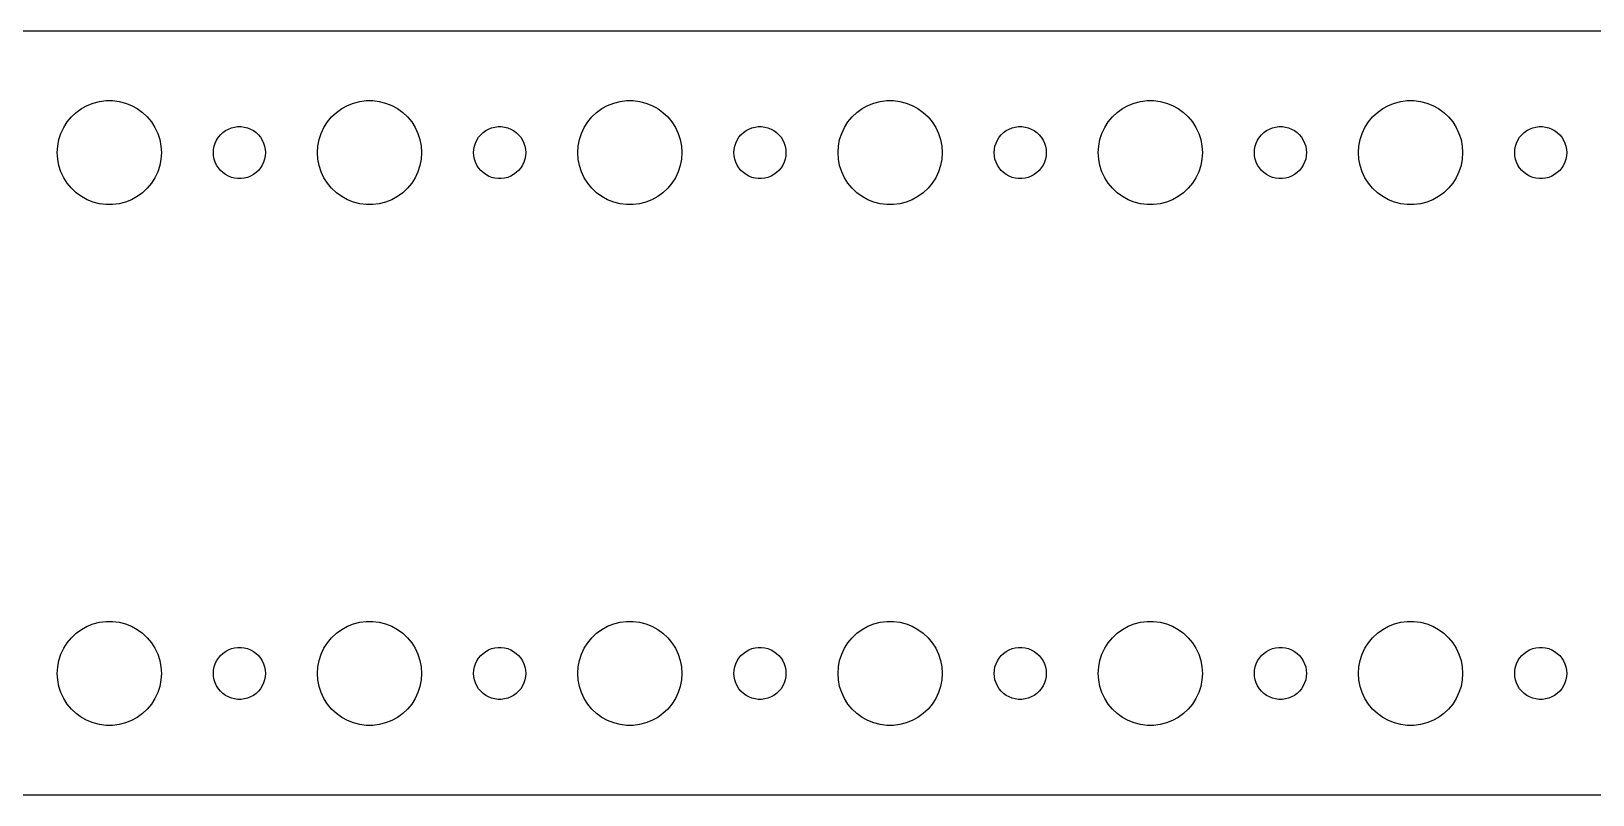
# Model space of a CAD drawing. Header units: metres. Extents: x -172 to 172, y -22 to 22.
# Drawn here: x -4.5 to 85.5, y -22 to 22 of the extents above; entities that cross this region are included whole.
import ezdxf

# ---------------------------------------------------------------- set-up
doc = ezdxf.new("R2010")
doc.units = ezdxf.units.M

msp = doc.modelspace()

# ---------------------------------------------------------------- linework, layer by layer
for p, q in [((167.314, 21.9901), (-167.314, 21.9901)), ((-2.1869, 17.0536), (-1.91226, 17.3115)), ((-1.91226, 17.3115), (-1.60747, 17.533)), ((-1.60747, 17.533), (-1.27733, 17.7145)), ((-1.27733, 17.7145), (-0.92705, 17.8532)), ((-0.92705, 17.8532), (-0.56213, 17.9469)), ((-0.56213, 17.9469), (-0.18837, 17.9941)), ((-0.18837, 17.9941), (0.18837, 17.9941)), ((0.18837, 17.9941), (0.56213, 17.9469)), ((0.56213, 17.9469), (0.92705, 17.8532)), ((0.92705, 17.8532), (1.27733, 17.7145)), ((1.27733, 17.7145), (1.60747, 17.533)), ((1.60747, 17.533), (1.91226, 17.3115)), ((1.91226, 17.3115), (2.1869, 17.0536)), ((12.8131, 17.0536), (13.0877, 17.3115)), ((13.0877, 17.3115), (13.3925, 17.533)), ((13.3925, 17.533), (13.7227, 17.7145)), ((13.7227, 17.7145), (14.0729, 17.8532)), ((14.0729, 17.8532), (14.4379, 17.9469)), ((14.4379, 17.9469), (14.8116, 17.9941)), ((14.8116, 17.9941), (15.1884, 17.9941)), ((15.1884, 17.9941), (15.5621, 17.9469)), ((15.5621, 17.9469), (15.927, 17.8532)), ((15.927, 17.8532), (16.2773, 17.7145)), ((16.2773, 17.7145), (16.6075, 17.533)), ((16.6075, 17.533), (16.9123, 17.3115)), ((16.9123, 17.3115), (17.1869, 17.0536)), ((27.8131, 17.0536), (28.0877, 17.3115)), ((28.0877, 17.3115), (28.3925, 17.533)), ((28.3925, 17.533), (28.7227, 17.7145)), ((28.7227, 17.7145), (29.0729, 17.8532)), ((29.0729, 17.8532), (29.4379, 17.9469)), ((29.4379, 17.9469), (29.8116, 17.9941)), ((29.8116, 17.9941), (30.1884, 17.9941)), ((30.1884, 17.9941), (30.5621, 17.9469)), ((30.5621, 17.9469), (30.927, 17.8532)), ((30.927, 17.8532), (31.2773, 17.7145)), ((31.2773, 17.7145), (31.6075, 17.533)), ((31.6075, 17.533), (31.9123, 17.3115)), ((31.9123, 17.3115), (32.1869, 17.0536)), ((42.8131, 17.0536), (43.0877, 17.3115)), ((43.0877, 17.3115), (43.3925, 17.533)), ((43.3925, 17.533), (43.7227, 17.7145)), ((43.7227, 17.7145), (44.0729, 17.8532)), ((44.0729, 17.8532), (44.4379, 17.9469)), ((44.4379, 17.9469), (44.8116, 17.9941)), ((44.8116, 17.9941), (45.1884, 17.9941)), ((45.1884, 17.9941), (45.5621, 17.9469)), ((45.5621, 17.9469), (45.927, 17.8532)), ((45.927, 17.8532), (46.2773, 17.7145)), ((46.2773, 17.7145), (46.6075, 17.533)), ((46.6075, 17.533), (46.9123, 17.3115)), ((46.9123, 17.3115), (47.1869, 17.0536)), ((57.8131, 17.0536), (58.0877, 17.3115)), ((58.0877, 17.3115), (58.3925, 17.533)), ((58.3925, 17.533), (58.7227, 17.7145)), ((58.7227, 17.7145), (59.0729, 17.8532)), ((59.0729, 17.8532), (59.4379, 17.9469)), ((59.4379, 17.9469), (59.8116, 17.9941)), ((59.8116, 17.9941), (60.1884, 17.9941)), ((60.1884, 17.9941), (60.5621, 17.9469)), ((60.5621, 17.9469), (60.927, 17.8532)), ((60.927, 17.8532), (61.2773, 17.7145)), ((61.2773, 17.7145), (61.6075, 17.533)), ((61.6075, 17.533), (61.9123, 17.3115)), ((61.9123, 17.3115), (62.1869, 17.0536)), ((72.8131, 17.0536), (73.0877, 17.3115)), ((73.0877, 17.3115), (73.3925, 17.533)), ((73.3925, 17.533), (73.7227, 17.7145)), ((73.7227, 17.7145), (74.073, 17.8532)), ((74.073, 17.8532), (74.4379, 17.9469)), ((74.4379, 17.9469), (74.8116, 17.9941)), ((74.8116, 17.9941), (75.1884, 17.9941)), ((75.1884, 17.9941), (75.5621, 17.9469)), ((75.5621, 17.9469), (75.927, 17.8532)), ((75.927, 17.8532), (76.2773, 17.7145)), ((76.2773, 17.7145), (76.6075, 17.533)), ((76.6075, 17.533), (76.9123, 17.3115)), ((76.9123, 17.3115), (77.1869, 17.0536)), ((-2.78932, 16.1044), (-2.62891, 16.4453)), ((-2.62891, 16.4453), (-2.42705, 16.7634)), ((-2.42705, 16.7634), (-2.1869, 17.0536)), ((2.1869, 17.0536), (2.42705, 16.7634)), ((2.42705, 16.7634), (2.62891, 16.4453)), ((2.62891, 16.4453), (2.78932, 16.1044)), ((6.54385, 16.1558), (6.69626, 16.2665)), ((6.69626, 16.2665), (6.86133, 16.3572)), ((6.86133, 16.3572), (7.03647, 16.4266)), ((7.03647, 16.4266), (7.21892, 16.4734)), ((7.21892, 16.4734), (7.40581, 16.497)), ((7.40581, 16.497), (7.59418, 16.497)), ((7.59418, 16.497), (7.78107, 16.4734)), ((7.78107, 16.4734), (7.96352, 16.4266)), ((7.96352, 16.4266), (8.13866, 16.3572)), ((8.13866, 16.3572), (8.30373, 16.2665)), ((8.30373, 16.2665), (8.45613, 16.1558)), ((12.2107, 16.1044), (12.3711, 16.4453)), ((12.3711, 16.4453), (12.5729, 16.7634)), ((12.5729, 16.7634), (12.8131, 17.0536)), ((17.1869, 17.0536), (17.427, 16.7634)), ((17.427, 16.7634), (17.6289, 16.4453)), ((17.6289, 16.4453), (17.7893, 16.1044)), ((21.5439, 16.1558), (21.6963, 16.2665)), ((21.6963, 16.2665), (21.8613, 16.3572)), ((21.8613, 16.3572), (22.0365, 16.4266)), ((22.0365, 16.4266), (22.2189, 16.4734)), ((22.2189, 16.4734), (22.4058, 16.497)), ((22.4058, 16.497), (22.5942, 16.497)), ((22.5942, 16.497), (22.7811, 16.4734)), ((22.7811, 16.4734), (22.9635, 16.4266)), ((22.9635, 16.4266), (23.1387, 16.3572)), ((23.1387, 16.3572), (23.3037, 16.2665)), ((23.3037, 16.2665), (23.4561, 16.1558)), ((27.2107, 16.1044), (27.3711, 16.4453)), ((27.3711, 16.4453), (27.5729, 16.7634)), ((27.5729, 16.7634), (27.8131, 17.0536)), ((32.1869, 17.0536), (32.427, 16.7634)), ((32.427, 16.7634), (32.6289, 16.4453)), ((32.6289, 16.4453), (32.7893, 16.1044)), ((36.5439, 16.1558), (36.6963, 16.2665)), ((36.6963, 16.2665), (36.8613, 16.3572)), ((36.8613, 16.3572), (37.0365, 16.4266)), ((37.0365, 16.4266), (37.2189, 16.4734)), ((37.2189, 16.4734), (37.4058, 16.497)), ((37.4058, 16.497), (37.5942, 16.497)), ((37.5942, 16.497), (37.7811, 16.4734)), ((37.7811, 16.4734), (37.9635, 16.4266)), ((37.9635, 16.4266), (38.1387, 16.3572)), ((38.1387, 16.3572), (38.3037, 16.2665)), ((38.3037, 16.2665), (38.4561, 16.1558)), ((42.2107, 16.1044), (42.3711, 16.4453)), ((42.3711, 16.4453), (42.5729, 16.7634)), ((42.5729, 16.7634), (42.8131, 17.0536)), ((47.1869, 17.0536), (47.427, 16.7634)), ((47.427, 16.7634), (47.6289, 16.4453)), ((47.6289, 16.4453), (47.7893, 16.1044)), ((51.5439, 16.1558), (51.6963, 16.2665)), ((51.6963, 16.2665), (51.8613, 16.3572)), ((51.8613, 16.3572), (52.0365, 16.4266)), ((52.0365, 16.4266), (52.2189, 16.4734)), ((52.2189, 16.4734), (52.4058, 16.497)), ((52.4058, 16.497), (52.5942, 16.497)), ((52.5942, 16.497), (52.7811, 16.4734)), ((52.7811, 16.4734), (52.9635, 16.4266)), ((52.9635, 16.4266), (53.1387, 16.3572)), ((53.1387, 16.3572), (53.3037, 16.2665)), ((53.3037, 16.2665), (53.4561, 16.1558)), ((57.2107, 16.1044), (57.3711, 16.4453)), ((57.3711, 16.4453), (57.5729, 16.7634)), ((57.5729, 16.7634), (57.8131, 17.0536)), ((62.1869, 17.0536), (62.427, 16.7634)), ((62.427, 16.7634), (62.6289, 16.4453)), ((62.6289, 16.4453), (62.7893, 16.1044)), ((66.5439, 16.1558), (66.6963, 16.2665)), ((66.6963, 16.2665), (66.8613, 16.3572)), ((66.8613, 16.3572), (67.0365, 16.4266)), ((67.0365, 16.4266), (67.2189, 16.4734)), ((67.2189, 16.4734), (67.4058, 16.497)), ((67.4058, 16.497), (67.5942, 16.497)), ((67.5942, 16.497), (67.7811, 16.4734)), ((67.7811, 16.4734), (67.9635, 16.4266)), ((67.9635, 16.4266), (68.1387, 16.3572)), ((68.1387, 16.3572), (68.3037, 16.2665)), ((68.3037, 16.2665), (68.4561, 16.1558)), ((72.2107, 16.1044), (72.3711, 16.4453)), ((72.3711, 16.4453), (72.573, 16.7634)), ((72.573, 16.7634), (72.8131, 17.0536)), ((77.1869, 17.0536), (77.427, 16.7634)), ((77.427, 16.7634), (77.6289, 16.4453)), ((77.6289, 16.4453), (77.7893, 16.1044)), ((81.5439, 16.1558), (81.6963, 16.2665)), ((81.6963, 16.2665), (81.8613, 16.3572)), ((81.8613, 16.3572), (82.0365, 16.4266)), ((82.0365, 16.4266), (82.2189, 16.4734)), ((82.2189, 16.4734), (82.4058, 16.497)), ((82.4058, 16.497), (82.5942, 16.497)), ((82.5942, 16.497), (82.7811, 16.4734)), ((82.7811, 16.4734), (82.9635, 16.4266)), ((82.9635, 16.4266), (83.1387, 16.3572)), ((83.1387, 16.3572), (83.3037, 16.2665)), ((83.3037, 16.2665), (83.4561, 16.1558)), ((-3, 15), (-2.97633, 15.376)), ((-2.97633, 15.376), (-2.90575, 15.7461)), ((-2.90575, 15.7461), (-2.78932, 16.1044)), ((2.78932, 16.1044), (2.90575, 15.7461)), ((2.90575, 15.7461), (2.97633, 15.376)), ((2.97633, 15.376), (3, 15)), ((6.01183, 15.188), (6.04712, 15.373)), ((6.04712, 15.373), (6.10533, 15.5522)), ((6.10533, 15.5522), (6.18553, 15.7226)), ((6.18553, 15.7226), (6.28647, 15.8817)), ((6.28647, 15.8817), (6.40654, 16.0268)), ((6.40654, 16.0268), (6.54385, 16.1558)), ((8.45613, 16.1558), (8.59344, 16.0268)), ((8.59344, 16.0268), (8.71352, 15.8817)), ((8.71352, 15.8817), (8.81445, 15.7226)), ((8.81445, 15.7226), (8.89465, 15.5522)), ((8.89465, 15.5522), (8.95287, 15.373)), ((8.95287, 15.373), (8.98816, 15.188)), ((12, 15), (12.0237, 15.376)), ((12.0237, 15.376), (12.0942, 15.7461)), ((12.0942, 15.7461), (12.2107, 16.1044)), ((17.7893, 16.1044), (17.9057, 15.7461)), ((17.9057, 15.7461), (17.9763, 15.376)), ((17.9763, 15.376), (18, 15)), ((21.0118, 15.188), (21.0471, 15.373)), ((21.0471, 15.373), (21.1053, 15.5522)), ((21.1053, 15.5522), (21.1855, 15.7226)), ((21.1855, 15.7226), (21.2865, 15.8817)), ((21.2865, 15.8817), (21.4065, 16.0268)), ((21.4065, 16.0268), (21.5439, 16.1558)), ((23.4561, 16.1558), (23.5934, 16.0268)), ((23.5934, 16.0268), (23.7135, 15.8817)), ((23.7135, 15.8817), (23.8145, 15.7226)), ((23.8145, 15.7226), (23.8947, 15.5522)), ((23.8947, 15.5522), (23.9529, 15.373)), ((23.9529, 15.373), (23.9882, 15.188)), ((27, 15), (27.0237, 15.376)), ((27.0237, 15.376), (27.0942, 15.7461)), ((27.0942, 15.7461), (27.2107, 16.1044)), ((32.7893, 16.1044), (32.9057, 15.7461)), ((32.9057, 15.7461), (32.9763, 15.376)), ((32.9763, 15.376), (33, 15)), ((36.0118, 15.188), (36.0471, 15.373)), ((36.0471, 15.373), (36.1053, 15.5522)), ((36.1053, 15.5522), (36.1855, 15.7226)), ((36.1855, 15.7226), (36.2865, 15.8817)), ((36.2865, 15.8817), (36.4065, 16.0268)), ((36.4065, 16.0268), (36.5439, 16.1558)), ((38.4561, 16.1558), (38.5934, 16.0268)), ((38.5934, 16.0268), (38.7135, 15.8817)), ((38.7135, 15.8817), (38.8145, 15.7226)), ((38.8145, 15.7226), (38.8947, 15.5522)), ((38.8947, 15.5522), (38.9529, 15.373)), ((38.9529, 15.373), (38.9882, 15.188)), ((42, 15), (42.0237, 15.376)), ((42.0237, 15.376), (42.0942, 15.7461)), ((42.0942, 15.7461), (42.2107, 16.1044)), ((47.7893, 16.1044), (47.9057, 15.7461)), ((47.9057, 15.7461), (47.9763, 15.376)), ((47.9763, 15.376), (48, 15)), ((51.0118, 15.188), (51.0471, 15.373)), ((51.0471, 15.373), (51.1053, 15.5522)), ((51.1053, 15.5522), (51.1855, 15.7226)), ((51.1855, 15.7226), (51.2865, 15.8817)), ((51.2865, 15.8817), (51.4065, 16.0268)), ((51.4065, 16.0268), (51.5439, 16.1558)), ((53.4561, 16.1558), (53.5934, 16.0268)), ((53.5934, 16.0268), (53.7135, 15.8817)), ((53.7135, 15.8817), (53.8145, 15.7226)), ((53.8145, 15.7226), (53.8947, 15.5522)), ((53.8947, 15.5522), (53.9529, 15.373)), ((53.9529, 15.373), (53.9882, 15.188)), ((57, 15), (57.0237, 15.376)), ((57.0237, 15.376), (57.0942, 15.7461)), ((57.0942, 15.7461), (57.2107, 16.1044)), ((62.7893, 16.1044), (62.9057, 15.7461)), ((62.9057, 15.7461), (62.9763, 15.376)), ((62.9763, 15.376), (63, 15)), ((66.0118, 15.188), (66.0471, 15.373)), ((66.0471, 15.373), (66.1053, 15.5522)), ((66.1053, 15.5522), (66.1855, 15.7226)), ((66.1855, 15.7226), (66.2865, 15.8817)), ((66.2865, 15.8817), (66.4065, 16.0268)), ((66.4065, 16.0268), (66.5439, 16.1558)), ((68.4561, 16.1558), (68.5934, 16.0268)), ((68.5934, 16.0268), (68.7135, 15.8817)), ((68.7135, 15.8817), (68.8145, 15.7226)), ((68.8145, 15.7226), (68.8947, 15.5522)), ((68.8947, 15.5522), (68.9529, 15.373)), ((68.9529, 15.373), (68.9882, 15.188)), ((72, 15), (72.0237, 15.376)), ((72.0237, 15.376), (72.0943, 15.7461)), ((72.0943, 15.7461), (72.2107, 16.1044)), ((77.7893, 16.1044), (77.9057, 15.7461)), ((77.9057, 15.7461), (77.9763, 15.376)), ((77.9763, 15.376), (78, 15)), ((81.0118, 15.188), (81.0471, 15.373)), ((81.0471, 15.373), (81.1053, 15.5522)), ((81.1053, 15.5522), (81.1855, 15.7226)), ((81.1855, 15.7226), (81.2865, 15.8817)), ((81.2865, 15.8817), (81.4065, 16.0268)), ((81.4065, 16.0268), (81.5439, 16.1558)), ((83.4561, 16.1558), (83.5934, 16.0268)), ((83.5934, 16.0268), (83.7135, 15.8817)), ((83.7135, 15.8817), (83.8145, 15.7226)), ((83.8145, 15.7226), (83.8947, 15.5522)), ((83.8947, 15.5522), (83.9529, 15.373)), ((83.9529, 15.373), (83.9882, 15.188)), ((-2.97633, 14.624), (-3, 15)), ((-2.90575, 14.2539), (-2.97633, 14.624)), ((2.97633, 14.624), (2.90575, 14.2539)), ((3, 15), (2.97633, 14.624)), ((6, 15), (6.01183, 15.188)), ((6.01183, 14.812), (6, 15)), ((6.04712, 14.627), (6.01183, 14.812)), ((6.10533, 14.4478), (6.04712, 14.627)), ((6.18553, 14.2774), (6.10533, 14.4478)), ((8.89465, 14.4478), (8.81445, 14.2774)), ((8.95287, 14.627), (8.89465, 14.4478)), ((8.98816, 14.812), (8.95287, 14.627)), ((8.98816, 15.188), (9, 15)), ((9, 15), (8.98816, 14.812)), ((12.0237, 14.624), (12, 15)), ((12.0942, 14.2539), (12.0237, 14.624)), ((17.9763, 14.624), (17.9057, 14.2539)), ((18, 15), (17.9763, 14.624)), ((21, 15), (21.0118, 15.188)), ((21.0118, 14.812), (21, 15)), ((21.0471, 14.627), (21.0118, 14.812)), ((21.1053, 14.4478), (21.0471, 14.627)), ((21.1855, 14.2774), (21.1053, 14.4478)), ((23.8947, 14.4478), (23.8145, 14.2774)), ((23.9529, 14.627), (23.8947, 14.4478)), ((23.9882, 14.812), (23.9529, 14.627)), ((23.9882, 15.188), (24, 15)), ((24, 15), (23.9882, 14.812)), ((27.0237, 14.624), (27, 15)), ((27.0942, 14.2539), (27.0237, 14.624)), ((32.9763, 14.624), (32.9057, 14.2539)), ((33, 15), (32.9763, 14.624)), ((36, 15), (36.0118, 15.188)), ((36.0118, 14.812), (36, 15)), ((36.0471, 14.627), (36.0118, 14.812)), ((36.1053, 14.4478), (36.0471, 14.627)), ((36.1855, 14.2774), (36.1053, 14.4478)), ((38.8947, 14.4478), (38.8145, 14.2774)), ((38.9529, 14.627), (38.8947, 14.4478)), ((38.9882, 14.812), (38.9529, 14.627)), ((38.9882, 15.188), (39, 15)), ((39, 15), (38.9882, 14.812)), ((42.0237, 14.624), (42, 15)), ((42.0942, 14.2539), (42.0237, 14.624)), ((47.9763, 14.624), (47.9057, 14.2539)), ((48, 15), (47.9763, 14.624)), ((51, 15), (51.0118, 15.188)), ((51.0118, 14.812), (51, 15)), ((51.0471, 14.627), (51.0118, 14.812)), ((51.1053, 14.4478), (51.0471, 14.627)), ((51.1855, 14.2774), (51.1053, 14.4478)), ((53.8947, 14.4478), (53.8145, 14.2774)), ((53.9529, 14.627), (53.8947, 14.4478)), ((53.9882, 14.812), (53.9529, 14.627)), ((53.9882, 15.188), (54, 15)), ((54, 15), (53.9882, 14.812)), ((57.0237, 14.624), (57, 15)), ((57.0942, 14.2539), (57.0237, 14.624)), ((62.9763, 14.624), (62.9057, 14.2539)), ((63, 15), (62.9763, 14.624)), ((66, 15), (66.0118, 15.188)), ((66.0118, 14.812), (66, 15)), ((66.0471, 14.627), (66.0118, 14.812)), ((66.1053, 14.4478), (66.0471, 14.627)), ((66.1855, 14.2774), (66.1053, 14.4478)), ((68.8947, 14.4478), (68.8145, 14.2774)), ((68.9529, 14.627), (68.8947, 14.4478)), ((68.9882, 14.812), (68.9529, 14.627)), ((68.9882, 15.188), (69, 15)), ((69, 15), (68.9882, 14.812)), ((72.0237, 14.624), (72, 15)), ((72.0943, 14.2539), (72.0237, 14.624)), ((77.9763, 14.624), (77.9057, 14.2539)), ((78, 15), (77.9763, 14.624)), ((81, 15), (81.0118, 15.188)), ((81.0118, 14.812), (81, 15)), ((81.0471, 14.627), (81.0118, 14.812)), ((81.1053, 14.4478), (81.0471, 14.627)), ((81.1855, 14.2774), (81.1053, 14.4478)), ((83.8947, 14.4478), (83.8145, 14.2774)), ((83.9529, 14.627), (83.8947, 14.4478)), ((83.9882, 14.812), (83.9529, 14.627)), ((83.9882, 15.188), (84, 15)), ((84, 15), (83.9882, 14.812)), ((-2.78932, 13.8956), (-2.90575, 14.2539)), ((-2.62891, 13.5547), (-2.78932, 13.8956)), ((-2.42705, 13.2366), (-2.62891, 13.5547)), ((2.62891, 13.5547), (2.42705, 13.2366)), ((2.78932, 13.8956), (2.62891, 13.5547)), ((2.90575, 14.2539), (2.78932, 13.8956)), ((6.28647, 14.1183), (6.18553, 14.2774)), ((6.40654, 13.9732), (6.28647, 14.1183)), ((6.54385, 13.8442), (6.40654, 13.9732)), ((6.69626, 13.7335), (6.54385, 13.8442)), ((6.86133, 13.6427), (6.69626, 13.7335)), ((7.03647, 13.5734), (6.86133, 13.6427)), ((7.21892, 13.5266), (7.03647, 13.5734)), ((7.40581, 13.5029), (7.21892, 13.5266)), ((7.59418, 13.5029), (7.40581, 13.5029)), ((7.78107, 13.5266), (7.59418, 13.5029)), ((7.96352, 13.5734), (7.78107, 13.5266)), ((8.13866, 13.6427), (7.96352, 13.5734)), ((8.30373, 13.7335), (8.13866, 13.6427)), ((8.45613, 13.8442), (8.30373, 13.7335)), ((8.59344, 13.9732), (8.45613, 13.8442)), ((8.71352, 14.1183), (8.59344, 13.9732)), ((8.81445, 14.2774), (8.71352, 14.1183)), ((12.2107, 13.8956), (12.0942, 14.2539)), ((12.3711, 13.5547), (12.2107, 13.8956)), ((12.5729, 13.2366), (12.3711, 13.5547)), ((17.6289, 13.5547), (17.427, 13.2366)), ((17.7893, 13.8956), (17.6289, 13.5547)), ((17.9057, 14.2539), (17.7893, 13.8956)), ((21.2865, 14.1183), (21.1855, 14.2774)), ((21.4065, 13.9732), (21.2865, 14.1183)), ((21.5439, 13.8442), (21.4065, 13.9732)), ((21.6963, 13.7335), (21.5439, 13.8442)), ((21.8613, 13.6427), (21.6963, 13.7335)), ((22.0365, 13.5734), (21.8613, 13.6427)), ((22.2189, 13.5266), (22.0365, 13.5734)), ((22.4058, 13.5029), (22.2189, 13.5266)), ((22.5942, 13.5029), (22.4058, 13.5029)), ((22.7811, 13.5266), (22.5942, 13.5029)), ((22.9635, 13.5734), (22.7811, 13.5266)), ((23.1387, 13.6427), (22.9635, 13.5734)), ((23.3037, 13.7335), (23.1387, 13.6427)), ((23.4561, 13.8442), (23.3037, 13.7335)), ((23.5934, 13.9732), (23.4561, 13.8442)), ((23.7135, 14.1183), (23.5934, 13.9732)), ((23.8145, 14.2774), (23.7135, 14.1183)), ((27.2107, 13.8956), (27.0942, 14.2539)), ((27.3711, 13.5547), (27.2107, 13.8956)), ((27.5729, 13.2366), (27.3711, 13.5547)), ((32.6289, 13.5547), (32.427, 13.2366)), ((32.7893, 13.8956), (32.6289, 13.5547)), ((32.9057, 14.2539), (32.7893, 13.8956)), ((36.2865, 14.1183), (36.1855, 14.2774)), ((36.4065, 13.9732), (36.2865, 14.1183)), ((36.5439, 13.8442), (36.4065, 13.9732)), ((36.6963, 13.7335), (36.5439, 13.8442)), ((36.8613, 13.6427), (36.6963, 13.7335)), ((37.0365, 13.5734), (36.8613, 13.6427)), ((37.2189, 13.5266), (37.0365, 13.5734)), ((37.4058, 13.5029), (37.2189, 13.5266)), ((37.5942, 13.5029), (37.4058, 13.5029)), ((37.7811, 13.5266), (37.5942, 13.5029)), ((37.9635, 13.5734), (37.7811, 13.5266)), ((38.1387, 13.6427), (37.9635, 13.5734)), ((38.3037, 13.7335), (38.1387, 13.6427)), ((38.4561, 13.8442), (38.3037, 13.7335)), ((38.5934, 13.9732), (38.4561, 13.8442)), ((38.7135, 14.1183), (38.5934, 13.9732)), ((38.8145, 14.2774), (38.7135, 14.1183)), ((42.2107, 13.8956), (42.0942, 14.2539)), ((42.3711, 13.5547), (42.2107, 13.8956)), ((42.5729, 13.2366), (42.3711, 13.5547)), ((47.6289, 13.5547), (47.427, 13.2366)), ((47.7893, 13.8956), (47.6289, 13.5547)), ((47.9057, 14.2539), (47.7893, 13.8956)), ((51.2865, 14.1183), (51.1855, 14.2774)), ((51.4065, 13.9732), (51.2865, 14.1183)), ((51.5439, 13.8442), (51.4065, 13.9732)), ((51.6963, 13.7335), (51.5439, 13.8442)), ((51.8613, 13.6427), (51.6963, 13.7335)), ((52.0365, 13.5734), (51.8613, 13.6427)), ((52.2189, 13.5266), (52.0365, 13.5734)), ((52.4058, 13.5029), (52.2189, 13.5266)), ((52.5942, 13.5029), (52.4058, 13.5029)), ((52.7811, 13.5266), (52.5942, 13.5029)), ((52.9635, 13.5734), (52.7811, 13.5266)), ((53.1387, 13.6427), (52.9635, 13.5734)), ((53.3037, 13.7335), (53.1387, 13.6427)), ((53.4561, 13.8442), (53.3037, 13.7335)), ((53.5934, 13.9732), (53.4561, 13.8442)), ((53.7135, 14.1183), (53.5934, 13.9732)), ((53.8145, 14.2774), (53.7135, 14.1183)), ((57.2107, 13.8956), (57.0942, 14.2539)), ((57.3711, 13.5547), (57.2107, 13.8956)), ((57.5729, 13.2366), (57.3711, 13.5547)), ((62.6289, 13.5547), (62.427, 13.2366)), ((62.7893, 13.8956), (62.6289, 13.5547)), ((62.9057, 14.2539), (62.7893, 13.8956)), ((66.2865, 14.1183), (66.1855, 14.2774)), ((66.4065, 13.9732), (66.2865, 14.1183)), ((66.5439, 13.8442), (66.4065, 13.9732)), ((66.6963, 13.7335), (66.5439, 13.8442)), ((66.8613, 13.6427), (66.6963, 13.7335)), ((67.0365, 13.5734), (66.8613, 13.6427)), ((67.2189, 13.5266), (67.0365, 13.5734)), ((67.4058, 13.5029), (67.2189, 13.5266)), ((67.5942, 13.5029), (67.4058, 13.5029)), ((67.7811, 13.5266), (67.5942, 13.5029)), ((67.9635, 13.5734), (67.7811, 13.5266)), ((68.1387, 13.6427), (67.9635, 13.5734)), ((68.3037, 13.7335), (68.1387, 13.6427)), ((68.4561, 13.8442), (68.3037, 13.7335)), ((68.5934, 13.9732), (68.4561, 13.8442)), ((68.7135, 14.1183), (68.5934, 13.9732)), ((68.8145, 14.2774), (68.7135, 14.1183)), ((72.2107, 13.8956), (72.0943, 14.2539)), ((72.3711, 13.5547), (72.2107, 13.8956)), ((72.573, 13.2366), (72.3711, 13.5547)), ((77.6289, 13.5547), (77.427, 13.2366)), ((77.7893, 13.8956), (77.6289, 13.5547)), ((77.9057, 14.2539), (77.7893, 13.8956)), ((81.2865, 14.1183), (81.1855, 14.2774)), ((81.4065, 13.9732), (81.2865, 14.1183)), ((81.5439, 13.8442), (81.4065, 13.9732)), ((81.6963, 13.7335), (81.5439, 13.8442)), ((81.8613, 13.6427), (81.6963, 13.7335)), ((82.0365, 13.5734), (81.8613, 13.6427)), ((82.2189, 13.5266), (82.0365, 13.5734)), ((82.4058, 13.5029), (82.2189, 13.5266)), ((82.5942, 13.5029), (82.4058, 13.5029)), ((82.7811, 13.5266), (82.5942, 13.5029)), ((82.9635, 13.5734), (82.7811, 13.5266)), ((83.1387, 13.6427), (82.9635, 13.5734)), ((83.3037, 13.7335), (83.1387, 13.6427)), ((83.4561, 13.8442), (83.3037, 13.7335)), ((83.5934, 13.9732), (83.4561, 13.8442)), ((83.7135, 14.1183), (83.5934, 13.9732)), ((83.8145, 14.2774), (83.7135, 14.1183)), ((-2.1869, 12.9464), (-2.42705, 13.2366)), ((-1.91226, 12.6884), (-2.1869, 12.9464)), ((-1.60747, 12.467), (-1.91226, 12.6884)), ((1.91226, 12.6884), (1.60747, 12.467)), ((2.1869, 12.9464), (1.91226, 12.6884)), ((2.42705, 13.2366), (2.1869, 12.9464)), ((12.8131, 12.9464), (12.5729, 13.2366)), ((13.0877, 12.6884), (12.8131, 12.9464)), ((13.3925, 12.467), (13.0877, 12.6884)), ((16.9123, 12.6884), (16.6075, 12.467)), ((17.1869, 12.9464), (16.9123, 12.6884)), ((17.427, 13.2366), (17.1869, 12.9464)), ((27.8131, 12.9464), (27.5729, 13.2366)), ((28.0877, 12.6884), (27.8131, 12.9464)), ((28.3925, 12.467), (28.0877, 12.6884)), ((31.9123, 12.6884), (31.6075, 12.467)), ((32.1869, 12.9464), (31.9123, 12.6884)), ((32.427, 13.2366), (32.1869, 12.9464)), ((42.8131, 12.9464), (42.5729, 13.2366)), ((43.0877, 12.6884), (42.8131, 12.9464)), ((43.3925, 12.467), (43.0877, 12.6884)), ((46.9123, 12.6884), (46.6075, 12.467)), ((47.1869, 12.9464), (46.9123, 12.6884)), ((47.427, 13.2366), (47.1869, 12.9464)), ((57.8131, 12.9464), (57.5729, 13.2366)), ((58.0877, 12.6884), (57.8131, 12.9464)), ((58.3925, 12.467), (58.0877, 12.6884)), ((61.9123, 12.6884), (61.6075, 12.467)), ((62.1869, 12.9464), (61.9123, 12.6884)), ((62.427, 13.2366), (62.1869, 12.9464)), ((72.8131, 12.9464), (72.573, 13.2366)), ((73.0877, 12.6884), (72.8131, 12.9464)), ((73.3925, 12.467), (73.0877, 12.6884)), ((76.9123, 12.6884), (76.6075, 12.467)), ((77.1869, 12.9464), (76.9123, 12.6884)), ((77.427, 13.2366), (77.1869, 12.9464)), ((-1.27733, 12.2855), (-1.60747, 12.467)), ((-0.92705, 12.1468), (-1.27733, 12.2855)), ((-0.56213, 12.0531), (-0.92705, 12.1468)), ((-0.18837, 12.0059), (-0.56213, 12.0531)), ((0.18837, 12.0059), (-0.18837, 12.0059)), ((0.56213, 12.0531), (0.18837, 12.0059)), ((0.92705, 12.1468), (0.56213, 12.0531)), ((1.27733, 12.2855), (0.92705, 12.1468)), ((1.60747, 12.467), (1.27733, 12.2855)), ((13.7227, 12.2855), (13.3925, 12.467)), ((14.0729, 12.1468), (13.7227, 12.2855)), ((14.4379, 12.0531), (14.0729, 12.1468)), ((14.8116, 12.0059), (14.4379, 12.0531)), ((15.1884, 12.0059), (14.8116, 12.0059)), ((15.5621, 12.0531), (15.1884, 12.0059)), ((15.927, 12.1468), (15.5621, 12.0531)), ((16.2773, 12.2855), (15.927, 12.1468)), ((16.6075, 12.467), (16.2773, 12.2855)), ((28.7227, 12.2855), (28.3925, 12.467)), ((29.0729, 12.1468), (28.7227, 12.2855)), ((29.4379, 12.0531), (29.0729, 12.1468)), ((29.8116, 12.0059), (29.4379, 12.0531)), ((30.1884, 12.0059), (29.8116, 12.0059)), ((30.5621, 12.0531), (30.1884, 12.0059)), ((30.927, 12.1468), (30.5621, 12.0531)), ((31.2773, 12.2855), (30.927, 12.1468)), ((31.6075, 12.467), (31.2773, 12.2855)), ((43.7227, 12.2855), (43.3925, 12.467)), ((44.0729, 12.1468), (43.7227, 12.2855)), ((44.4379, 12.0531), (44.0729, 12.1468)), ((44.8116, 12.0059), (44.4379, 12.0531)), ((45.1884, 12.0059), (44.8116, 12.0059)), ((45.5621, 12.0531), (45.1884, 12.0059)), ((45.927, 12.1468), (45.5621, 12.0531)), ((46.2773, 12.2855), (45.927, 12.1468)), ((46.6075, 12.467), (46.2773, 12.2855)), ((58.7227, 12.2855), (58.3925, 12.467)), ((59.0729, 12.1468), (58.7227, 12.2855)), ((59.4379, 12.0531), (59.0729, 12.1468)), ((59.8116, 12.0059), (59.4379, 12.0531)), ((60.1884, 12.0059), (59.8116, 12.0059)), ((60.5621, 12.0531), (60.1884, 12.0059)), ((60.927, 12.1468), (60.5621, 12.0531)), ((61.2773, 12.2855), (60.927, 12.1468)), ((61.6075, 12.467), (61.2773, 12.2855)), ((73.7227, 12.2855), (73.3925, 12.467)), ((74.073, 12.1468), (73.7227, 12.2855)), ((74.4379, 12.0531), (74.073, 12.1468)), ((74.8116, 12.0059), (74.4379, 12.0531)), ((75.1884, 12.0059), (74.8116, 12.0059)), ((75.5621, 12.0531), (75.1884, 12.0059)), ((75.927, 12.1468), (75.5621, 12.0531)), ((76.2773, 12.2855), (75.927, 12.1468)), ((76.6075, 12.467), (76.2773, 12.2855)), ((-1.91226, -12.6884), (-1.60747, -12.467)), ((-1.60747, -12.467), (-1.27733, -12.2855)), ((-1.27733, -12.2855), (-0.92705, -12.1468)), ((-0.92705, -12.1468), (-0.56213, -12.0531)), ((-0.56213, -12.0531), (-0.18837, -12.0059)), ((-0.18837, -12.0059), (0.18837, -12.0059)), ((0.18837, -12.0059), (0.56213, -12.0531)), ((0.56213, -12.0531), (0.92705, -12.1468)), ((0.92705, -12.1468), (1.27733, -12.2855)), ((1.27733, -12.2855), (1.60747, -12.467)), ((1.60747, -12.467), (1.91226, -12.6884)), ((13.0877, -12.6884), (13.3925, -12.467)), ((13.3925, -12.467), (13.7227, -12.2855)), ((13.7227, -12.2855), (14.0729, -12.1468)), ((14.0729, -12.1468), (14.4379, -12.0531)), ((14.4379, -12.0531), (14.8116, -12.0059)), ((14.8116, -12.0059), (15.1884, -12.0059)), ((15.1884, -12.0059), (15.5621, -12.0531)), ((15.5621, -12.0531), (15.927, -12.1468)), ((15.927, -12.1468), (16.2773, -12.2855)), ((16.2773, -12.2855), (16.6075, -12.467)), ((16.6075, -12.467), (16.9123, -12.6884)), ((28.0877, -12.6884), (28.3925, -12.467)), ((28.3925, -12.467), (28.7227, -12.2855)), ((28.7227, -12.2855), (29.0729, -12.1468)), ((29.0729, -12.1468), (29.4379, -12.0531)), ((29.4379, -12.0531), (29.8116, -12.0059)), ((29.8116, -12.0059), (30.1884, -12.0059)), ((30.1884, -12.0059), (30.5621, -12.0531)), ((30.5621, -12.0531), (30.927, -12.1468)), ((30.927, -12.1468), (31.2773, -12.2855)), ((31.2773, -12.2855), (31.6075, -12.467)), ((31.6075, -12.467), (31.9123, -12.6884)), ((43.0877, -12.6884), (43.3925, -12.467)), ((43.3925, -12.467), (43.7227, -12.2855)), ((43.7227, -12.2855), (44.0729, -12.1468)), ((44.0729, -12.1468), (44.4379, -12.0531)), ((44.4379, -12.0531), (44.8116, -12.0059)), ((44.8116, -12.0059), (45.1884, -12.0059)), ((45.1884, -12.0059), (45.5621, -12.0531)), ((45.5621, -12.0531), (45.927, -12.1468)), ((45.927, -12.1468), (46.2773, -12.2855)), ((46.2773, -12.2855), (46.6075, -12.467)), ((46.6075, -12.467), (46.9123, -12.6884)), ((58.0877, -12.6884), (58.3925, -12.467)), ((58.3925, -12.467), (58.7227, -12.2855)), ((58.7227, -12.2855), (59.0729, -12.1468)), ((59.0729, -12.1468), (59.4379, -12.0531)), ((59.4379, -12.0531), (59.8116, -12.0059)), ((59.8116, -12.0059), (60.1884, -12.0059)), ((60.1884, -12.0059), (60.5621, -12.0531)), ((60.5621, -12.0531), (60.927, -12.1468)), ((60.927, -12.1468), (61.2773, -12.2855)), ((61.2773, -12.2855), (61.6075, -12.467)), ((61.6075, -12.467), (61.9123, -12.6884)), ((73.0877, -12.6884), (73.3925, -12.467)), ((73.3925, -12.467), (73.7227, -12.2855)), ((73.7227, -12.2855), (74.073, -12.1468)), ((74.073, -12.1468), (74.4379, -12.0531)), ((74.4379, -12.0531), (74.8116, -12.0059)), ((74.8116, -12.0059), (75.1884, -12.0059)), ((75.1884, -12.0059), (75.5621, -12.0531)), ((75.5621, -12.0531), (75.927, -12.1468)), ((75.927, -12.1468), (76.2773, -12.2855)), ((76.2773, -12.2855), (76.6075, -12.467)), ((76.6075, -12.467), (76.9123, -12.6884)), ((-2.62891, -13.5547), (-2.42705, -13.2366)), ((-2.42705, -13.2366), (-2.1869, -12.9464)), ((-2.1869, -12.9464), (-1.91226, -12.6884)), ((1.91226, -12.6884), (2.1869, -12.9464)), ((2.1869, -12.9464), (2.42705, -13.2366)), ((2.42705, -13.2366), (2.62891, -13.5547)), ((12.3711, -13.5547), (12.5729, -13.2366)), ((12.5729, -13.2366), (12.8131, -12.9464)), ((12.8131, -12.9464), (13.0877, -12.6884)), ((16.9123, -12.6884), (17.1869, -12.9464)), ((17.1869, -12.9464), (17.427, -13.2366)), ((17.427, -13.2366), (17.6289, -13.5547)), ((27.3711, -13.5547), (27.5729, -13.2366)), ((27.5729, -13.2366), (27.8131, -12.9464)), ((27.8131, -12.9464), (28.0877, -12.6884)), ((31.9123, -12.6884), (32.1869, -12.9464)), ((32.1869, -12.9464), (32.427, -13.2366)), ((32.427, -13.2366), (32.6289, -13.5547)), ((42.3711, -13.5547), (42.5729, -13.2366)), ((42.5729, -13.2366), (42.8131, -12.9464)), ((42.8131, -12.9464), (43.0877, -12.6884)), ((46.9123, -12.6884), (47.1869, -12.9464)), ((47.1869, -12.9464), (47.427, -13.2366)), ((47.427, -13.2366), (47.6289, -13.5547)), ((57.3711, -13.5547), (57.5729, -13.2366)), ((57.5729, -13.2366), (57.8131, -12.9464)), ((57.8131, -12.9464), (58.0877, -12.6884)), ((61.9123, -12.6884), (62.1869, -12.9464)), ((62.1869, -12.9464), (62.427, -13.2366)), ((62.427, -13.2366), (62.6289, -13.5547)), ((72.3711, -13.5547), (72.573, -13.2366)), ((72.573, -13.2366), (72.8131, -12.9464)), ((72.8131, -12.9464), (73.0877, -12.6884)), ((76.9123, -12.6884), (77.1869, -12.9464)), ((77.1869, -12.9464), (77.427, -13.2366)), ((77.427, -13.2366), (77.6289, -13.5547)), ((-2.97633, -14.624), (-2.90575, -14.2539)), ((-2.90575, -14.2539), (-2.78932, -13.8956)), ((-2.78932, -13.8956), (-2.62891, -13.5547)), ((2.62891, -13.5547), (2.78932, -13.8956)), ((2.78932, -13.8956), (2.90575, -14.2539)), ((2.90575, -14.2539), (2.97633, -14.624)), ((6.10533, -14.4478), (6.18553, -14.2774)), ((6.18553, -14.2774), (6.28647, -14.1183)), ((6.28647, -14.1183), (6.40654, -13.9732)), ((6.40654, -13.9732), (6.54385, -13.8442)), ((6.54385, -13.8442), (6.69626, -13.7335)), ((6.69626, -13.7335), (6.86133, -13.6427)), ((6.86133, -13.6427), (7.03647, -13.5734)), ((7.03647, -13.5734), (7.21892, -13.5266)), ((7.21892, -13.5266), (7.40581, -13.5029)), ((7.40581, -13.5029), (7.59418, -13.5029)), ((7.59418, -13.5029), (7.78107, -13.5266)), ((7.78107, -13.5266), (7.96352, -13.5734)), ((7.96352, -13.5734), (8.13866, -13.6427)), ((8.13866, -13.6427), (8.30373, -13.7335)), ((8.30373, -13.7335), (8.45613, -13.8442)), ((8.45613, -13.8442), (8.59344, -13.9732)), ((8.59344, -13.9732), (8.71352, -14.1183)), ((8.71352, -14.1183), (8.81445, -14.2774)), ((8.81445, -14.2774), (8.89465, -14.4478)), ((12.0237, -14.624), (12.0942, -14.2539)), ((12.0942, -14.2539), (12.2107, -13.8956)), ((12.2107, -13.8956), (12.3711, -13.5547)), ((17.6289, -13.5547), (17.7893, -13.8956)), ((17.7893, -13.8956), (17.9057, -14.2539)), ((17.9057, -14.2539), (17.9763, -14.624)), ((21.1053, -14.4478), (21.1855, -14.2774)), ((21.1855, -14.2774), (21.2865, -14.1183)), ((21.2865, -14.1183), (21.4065, -13.9732)), ((21.4065, -13.9732), (21.5439, -13.8442)), ((21.5439, -13.8442), (21.6963, -13.7335)), ((21.6963, -13.7335), (21.8613, -13.6427)), ((21.8613, -13.6427), (22.0365, -13.5734)), ((22.0365, -13.5734), (22.2189, -13.5266)), ((22.2189, -13.5266), (22.4058, -13.5029)), ((22.4058, -13.5029), (22.5942, -13.5029)), ((22.5942, -13.5029), (22.7811, -13.5266)), ((22.7811, -13.5266), (22.9635, -13.5734)), ((22.9635, -13.5734), (23.1387, -13.6427)), ((23.1387, -13.6427), (23.3037, -13.7335)), ((23.3037, -13.7335), (23.4561, -13.8442)), ((23.4561, -13.8442), (23.5934, -13.9732)), ((23.5934, -13.9732), (23.7135, -14.1183)), ((23.7135, -14.1183), (23.8145, -14.2774)), ((23.8145, -14.2774), (23.8947, -14.4478)), ((27.0237, -14.624), (27.0942, -14.2539)), ((27.0942, -14.2539), (27.2107, -13.8956)), ((27.2107, -13.8956), (27.3711, -13.5547)), ((32.6289, -13.5547), (32.7893, -13.8956)), ((32.7893, -13.8956), (32.9057, -14.2539)), ((32.9057, -14.2539), (32.9763, -14.624)), ((36.1053, -14.4478), (36.1855, -14.2774)), ((36.1855, -14.2774), (36.2865, -14.1183)), ((36.2865, -14.1183), (36.4065, -13.9732)), ((36.4065, -13.9732), (36.5439, -13.8442)), ((36.5439, -13.8442), (36.6963, -13.7335)), ((36.6963, -13.7335), (36.8613, -13.6427)), ((36.8613, -13.6427), (37.0365, -13.5734)), ((37.0365, -13.5734), (37.2189, -13.5266)), ((37.2189, -13.5266), (37.4058, -13.5029)), ((37.4058, -13.5029), (37.5942, -13.5029)), ((37.5942, -13.5029), (37.7811, -13.5266)), ((37.7811, -13.5266), (37.9635, -13.5734)), ((37.9635, -13.5734), (38.1387, -13.6427)), ((38.1387, -13.6427), (38.3037, -13.7335)), ((38.3037, -13.7335), (38.4561, -13.8442)), ((38.4561, -13.8442), (38.5934, -13.9732)), ((38.5934, -13.9732), (38.7135, -14.1183)), ((38.7135, -14.1183), (38.8145, -14.2774)), ((38.8145, -14.2774), (38.8947, -14.4478)), ((42.0237, -14.624), (42.0942, -14.2539)), ((42.0942, -14.2539), (42.2107, -13.8956)), ((42.2107, -13.8956), (42.3711, -13.5547)), ((47.6289, -13.5547), (47.7893, -13.8956)), ((47.7893, -13.8956), (47.9057, -14.2539)), ((47.9057, -14.2539), (47.9763, -14.624)), ((51.1053, -14.4478), (51.1855, -14.2774)), ((51.1855, -14.2774), (51.2865, -14.1183)), ((51.2865, -14.1183), (51.4065, -13.9732)), ((51.4065, -13.9732), (51.5439, -13.8442)), ((51.5439, -13.8442), (51.6963, -13.7335)), ((51.6963, -13.7335), (51.8613, -13.6427)), ((51.8613, -13.6427), (52.0365, -13.5734)), ((52.0365, -13.5734), (52.2189, -13.5266)), ((52.2189, -13.5266), (52.4058, -13.5029)), ((52.4058, -13.5029), (52.5942, -13.5029)), ((52.5942, -13.5029), (52.7811, -13.5266)), ((52.7811, -13.5266), (52.9635, -13.5734)), ((52.9635, -13.5734), (53.1387, -13.6427)), ((53.1387, -13.6427), (53.3037, -13.7335)), ((53.3037, -13.7335), (53.4561, -13.8442)), ((53.4561, -13.8442), (53.5934, -13.9732)), ((53.5934, -13.9732), (53.7135, -14.1183)), ((53.7135, -14.1183), (53.8145, -14.2774)), ((53.8145, -14.2774), (53.8947, -14.4478)), ((57.0237, -14.624), (57.0942, -14.2539)), ((57.0942, -14.2539), (57.2107, -13.8956)), ((57.2107, -13.8956), (57.3711, -13.5547)), ((62.6289, -13.5547), (62.7893, -13.8956)), ((62.7893, -13.8956), (62.9057, -14.2539)), ((62.9057, -14.2539), (62.9763, -14.624)), ((66.1053, -14.4478), (66.1855, -14.2774)), ((66.1855, -14.2774), (66.2865, -14.1183)), ((66.2865, -14.1183), (66.4065, -13.9732)), ((66.4065, -13.9732), (66.5439, -13.8442)), ((66.5439, -13.8442), (66.6963, -13.7335)), ((66.6963, -13.7335), (66.8613, -13.6427)), ((66.8613, -13.6427), (67.0365, -13.5734)), ((67.0365, -13.5734), (67.2189, -13.5266)), ((67.2189, -13.5266), (67.4058, -13.5029)), ((67.4058, -13.5029), (67.5942, -13.5029)), ((67.5942, -13.5029), (67.7811, -13.5266)), ((67.7811, -13.5266), (67.9635, -13.5734)), ((67.9635, -13.5734), (68.1387, -13.6427)), ((68.1387, -13.6427), (68.3037, -13.7335)), ((68.3037, -13.7335), (68.4561, -13.8442)), ((68.4561, -13.8442), (68.5934, -13.9732)), ((68.5934, -13.9732), (68.7135, -14.1183)), ((68.7135, -14.1183), (68.8145, -14.2774)), ((68.8145, -14.2774), (68.8947, -14.4478)), ((72.0237, -14.624), (72.0943, -14.2539)), ((72.0943, -14.2539), (72.2107, -13.8956)), ((72.2107, -13.8956), (72.3711, -13.5547)), ((77.6289, -13.5547), (77.7893, -13.8956)), ((77.7893, -13.8956), (77.9057, -14.2539)), ((77.9057, -14.2539), (77.9763, -14.624)), ((81.1053, -14.4478), (81.1855, -14.2774)), ((81.1855, -14.2774), (81.2865, -14.1183)), ((81.2865, -14.1183), (81.4065, -13.9732)), ((81.4065, -13.9732), (81.5439, -13.8442)), ((81.5439, -13.8442), (81.6963, -13.7335)), ((81.6963, -13.7335), (81.8613, -13.6427)), ((81.8613, -13.6427), (82.0365, -13.5734)), ((82.0365, -13.5734), (82.2189, -13.5266)), ((82.2189, -13.5266), (82.4058, -13.5029)), ((82.4058, -13.5029), (82.5942, -13.5029)), ((82.5942, -13.5029), (82.7811, -13.5266)), ((82.7811, -13.5266), (82.9635, -13.5734)), ((82.9635, -13.5734), (83.1387, -13.6427)), ((83.1387, -13.6427), (83.3037, -13.7335)), ((83.3037, -13.7335), (83.4561, -13.8442)), ((83.4561, -13.8442), (83.5934, -13.9732)), ((83.5934, -13.9732), (83.7135, -14.1183)), ((83.7135, -14.1183), (83.8145, -14.2774)), ((83.8145, -14.2774), (83.8947, -14.4478)), ((-3, -15), (-2.97633, -14.624)), ((-2.97633, -15.376), (-3, -15)), ((2.97633, -14.624), (3, -15)), ((3, -15), (2.97633, -15.376)), ((6, -15), (6.01183, -14.812)), ((6.01183, -15.188), (6, -15)), ((6.01183, -14.812), (6.04712, -14.627)), ((6.04712, -15.373), (6.01183, -15.188)), ((6.04712, -14.627), (6.10533, -14.4478)), ((8.89465, -14.4478), (8.95287, -14.627)), ((8.95287, -14.627), (8.98816, -14.812)), ((8.98816, -15.188), (8.95287, -15.373)), ((8.98816, -14.812), (9, -15)), ((9, -15), (8.98816, -15.188)), ((12, -15), (12.0237, -14.624)), ((12.0237, -15.376), (12, -15)), ((17.9763, -14.624), (18, -15)), ((18, -15), (17.9763, -15.376)), ((21, -15), (21.0118, -14.812)), ((21.0118, -15.188), (21, -15)), ((21.0118, -14.812), (21.0471, -14.627)), ((21.0471, -15.373), (21.0118, -15.188)), ((21.0471, -14.627), (21.1053, -14.4478)), ((23.8947, -14.4478), (23.9529, -14.627)), ((23.9529, -14.627), (23.9882, -14.812)), ((23.9882, -15.188), (23.9529, -15.373)), ((23.9882, -14.812), (24, -15)), ((24, -15), (23.9882, -15.188)), ((27, -15), (27.0237, -14.624)), ((27.0237, -15.376), (27, -15)), ((32.9763, -14.624), (33, -15)), ((33, -15), (32.9763, -15.376)), ((36, -15), (36.0118, -14.812)), ((36.0118, -15.188), (36, -15)), ((36.0118, -14.812), (36.0471, -14.627)), ((36.0471, -15.373), (36.0118, -15.188)), ((36.0471, -14.627), (36.1053, -14.4478)), ((38.8947, -14.4478), (38.9529, -14.627)), ((38.9529, -14.627), (38.9882, -14.812)), ((38.9882, -15.188), (38.9529, -15.373)), ((38.9882, -14.812), (39, -15)), ((39, -15), (38.9882, -15.188)), ((42, -15), (42.0237, -14.624)), ((42.0237, -15.376), (42, -15)), ((47.9763, -14.624), (48, -15)), ((48, -15), (47.9763, -15.376)), ((51, -15), (51.0118, -14.812)), ((51.0118, -15.188), (51, -15)), ((51.0118, -14.812), (51.0471, -14.627)), ((51.0471, -15.373), (51.0118, -15.188)), ((51.0471, -14.627), (51.1053, -14.4478)), ((53.8947, -14.4478), (53.9529, -14.627)), ((53.9529, -14.627), (53.9882, -14.812)), ((53.9882, -15.188), (53.9529, -15.373)), ((53.9882, -14.812), (54, -15)), ((54, -15), (53.9882, -15.188)), ((57, -15), (57.0237, -14.624)), ((57.0237, -15.376), (57, -15)), ((62.9763, -14.624), (63, -15)), ((63, -15), (62.9763, -15.376)), ((66, -15), (66.0118, -14.812)), ((66.0118, -15.188), (66, -15)), ((66.0118, -14.812), (66.0471, -14.627)), ((66.0471, -15.373), (66.0118, -15.188)), ((66.0471, -14.627), (66.1053, -14.4478)), ((68.8947, -14.4478), (68.9529, -14.627)), ((68.9529, -14.627), (68.9882, -14.812)), ((68.9882, -15.188), (68.9529, -15.373)), ((68.9882, -14.812), (69, -15)), ((69, -15), (68.9882, -15.188)), ((72, -15), (72.0237, -14.624)), ((72.0237, -15.376), (72, -15)), ((77.9763, -14.624), (78, -15)), ((78, -15), (77.9763, -15.376)), ((81, -15), (81.0118, -14.812)), ((81.0118, -15.188), (81, -15)), ((81.0118, -14.812), (81.0471, -14.627)), ((81.0471, -15.373), (81.0118, -15.188)), ((81.0471, -14.627), (81.1053, -14.4478)), ((83.8947, -14.4478), (83.9529, -14.627)), ((83.9529, -14.627), (83.9882, -14.812)), ((83.9882, -15.188), (83.9529, -15.373)), ((83.9882, -14.812), (84, -15)), ((84, -15), (83.9882, -15.188)), ((-2.90575, -15.7461), (-2.97633, -15.376)), ((-2.78932, -16.1044), (-2.90575, -15.7461)), ((-2.62891, -16.4453), (-2.78932, -16.1044)), ((2.78932, -16.1044), (2.62891, -16.4453)), ((2.90575, -15.7461), (2.78932, -16.1044)), ((2.97633, -15.376), (2.90575, -15.7461)), ((6.10533, -15.5522), (6.04712, -15.373)), ((6.18553, -15.7226), (6.10533, -15.5522)), ((6.28647, -15.8817), (6.18553, -15.7226)), ((6.40654, -16.0268), (6.28647, -15.8817)), ((6.54385, -16.1558), (6.40654, -16.0268)), ((6.69626, -16.2665), (6.54385, -16.1558)), ((8.45613, -16.1558), (8.30373, -16.2665)), ((8.59344, -16.0268), (8.45613, -16.1558)), ((8.71352, -15.8817), (8.59344, -16.0268)), ((8.81445, -15.7226), (8.71352, -15.8817)), ((8.89465, -15.5522), (8.81445, -15.7226)), ((8.95287, -15.373), (8.89465, -15.5522)), ((12.0942, -15.7461), (12.0237, -15.376)), ((12.2107, -16.1044), (12.0942, -15.7461)), ((12.3711, -16.4453), (12.2107, -16.1044)), ((17.7893, -16.1044), (17.6289, -16.4453)), ((17.9057, -15.7461), (17.7893, -16.1044)), ((17.9763, -15.376), (17.9057, -15.7461)), ((21.1053, -15.5522), (21.0471, -15.373)), ((21.1855, -15.7226), (21.1053, -15.5522)), ((21.2865, -15.8817), (21.1855, -15.7226)), ((21.4065, -16.0268), (21.2865, -15.8817)), ((21.5439, -16.1558), (21.4065, -16.0268)), ((21.6963, -16.2665), (21.5439, -16.1558)), ((23.4561, -16.1558), (23.3037, -16.2665)), ((23.5934, -16.0268), (23.4561, -16.1558)), ((23.7135, -15.8817), (23.5934, -16.0268)), ((23.8145, -15.7226), (23.7135, -15.8817)), ((23.8947, -15.5522), (23.8145, -15.7226)), ((23.9529, -15.373), (23.8947, -15.5522)), ((27.0942, -15.7461), (27.0237, -15.376)), ((27.2107, -16.1044), (27.0942, -15.7461)), ((27.3711, -16.4453), (27.2107, -16.1044)), ((32.7893, -16.1044), (32.6289, -16.4453)), ((32.9057, -15.7461), (32.7893, -16.1044)), ((32.9763, -15.376), (32.9057, -15.7461)), ((36.1053, -15.5522), (36.0471, -15.373)), ((36.1855, -15.7226), (36.1053, -15.5522)), ((36.2865, -15.8817), (36.1855, -15.7226)), ((36.4065, -16.0268), (36.2865, -15.8817)), ((36.5439, -16.1558), (36.4065, -16.0268)), ((36.6963, -16.2665), (36.5439, -16.1558)), ((38.4561, -16.1558), (38.3037, -16.2665)), ((38.5934, -16.0268), (38.4561, -16.1558)), ((38.7135, -15.8817), (38.5934, -16.0268)), ((38.8145, -15.7226), (38.7135, -15.8817)), ((38.8947, -15.5522), (38.8145, -15.7226)), ((38.9529, -15.373), (38.8947, -15.5522)), ((42.0942, -15.7461), (42.0237, -15.376)), ((42.2107, -16.1044), (42.0942, -15.7461)), ((42.3711, -16.4453), (42.2107, -16.1044)), ((47.7893, -16.1044), (47.6289, -16.4453)), ((47.9057, -15.7461), (47.7893, -16.1044)), ((47.9763, -15.376), (47.9057, -15.7461)), ((51.1053, -15.5522), (51.0471, -15.373)), ((51.1855, -15.7226), (51.1053, -15.5522)), ((51.2865, -15.8817), (51.1855, -15.7226)), ((51.4065, -16.0268), (51.2865, -15.8817)), ((51.5439, -16.1558), (51.4065, -16.0268)), ((51.6963, -16.2665), (51.5439, -16.1558)), ((53.4561, -16.1558), (53.3037, -16.2665)), ((53.5934, -16.0268), (53.4561, -16.1558)), ((53.7135, -15.8817), (53.5934, -16.0268)), ((53.8145, -15.7226), (53.7135, -15.8817)), ((53.8947, -15.5522), (53.8145, -15.7226)), ((53.9529, -15.373), (53.8947, -15.5522)), ((57.0942, -15.7461), (57.0237, -15.376)), ((57.2107, -16.1044), (57.0942, -15.7461)), ((57.3711, -16.4453), (57.2107, -16.1044)), ((62.7893, -16.1044), (62.6289, -16.4453)), ((62.9057, -15.7461), (62.7893, -16.1044)), ((62.9763, -15.376), (62.9057, -15.7461)), ((66.1053, -15.5522), (66.0471, -15.373)), ((66.1855, -15.7226), (66.1053, -15.5522)), ((66.2865, -15.8817), (66.1855, -15.7226)), ((66.4065, -16.0268), (66.2865, -15.8817)), ((66.5439, -16.1558), (66.4065, -16.0268)), ((66.6963, -16.2665), (66.5439, -16.1558)), ((68.4561, -16.1558), (68.3037, -16.2665)), ((68.5934, -16.0268), (68.4561, -16.1558)), ((68.7135, -15.8817), (68.5934, -16.0268)), ((68.8145, -15.7226), (68.7135, -15.8817)), ((68.8947, -15.5522), (68.8145, -15.7226)), ((68.9529, -15.373), (68.8947, -15.5522)), ((72.0943, -15.7461), (72.0237, -15.376)), ((72.2107, -16.1044), (72.0943, -15.7461)), ((72.3711, -16.4453), (72.2107, -16.1044)), ((77.7893, -16.1044), (77.6289, -16.4453)), ((77.9057, -15.7461), (77.7893, -16.1044)), ((77.9763, -15.376), (77.9057, -15.7461)), ((81.1053, -15.5522), (81.0471, -15.373)), ((81.1855, -15.7226), (81.1053, -15.5522)), ((81.2865, -15.8817), (81.1855, -15.7226)), ((81.4065, -16.0268), (81.2865, -15.8817)), ((81.5439, -16.1558), (81.4065, -16.0268)), ((81.6963, -16.2665), (81.5439, -16.1558)), ((83.4561, -16.1558), (83.3037, -16.2665)), ((83.5934, -16.0268), (83.4561, -16.1558)), ((83.7135, -15.8817), (83.5934, -16.0268)), ((83.8145, -15.7226), (83.7135, -15.8817)), ((83.8947, -15.5522), (83.8145, -15.7226)), ((83.9529, -15.373), (83.8947, -15.5522)), ((-2.42705, -16.7634), (-2.62891, -16.4453)), ((-2.1869, -17.0536), (-2.42705, -16.7634)), ((-1.91226, -17.3115), (-2.1869, -17.0536)), ((2.1869, -17.0536), (1.91226, -17.3115)), ((2.42705, -16.7634), (2.1869, -17.0536)), ((2.62891, -16.4453), (2.42705, -16.7634)), ((6.86133, -16.3572), (6.69626, -16.2665)), ((7.03647, -16.4266), (6.86133, -16.3572)), ((7.21892, -16.4734), (7.03647, -16.4266)), ((7.40581, -16.497), (7.21892, -16.4734)), ((7.59418, -16.497), (7.40581, -16.497)), ((7.78107, -16.4734), (7.59418, -16.497)), ((7.96352, -16.4266), (7.78107, -16.4734)), ((8.13866, -16.3572), (7.96352, -16.4266)), ((8.30373, -16.2665), (8.13866, -16.3572)), ((12.5729, -16.7634), (12.3711, -16.4453)), ((12.8131, -17.0536), (12.5729, -16.7634)), ((13.0877, -17.3115), (12.8131, -17.0536)), ((17.1869, -17.0536), (16.9123, -17.3115)), ((17.427, -16.7634), (17.1869, -17.0536)), ((17.6289, -16.4453), (17.427, -16.7634)), ((21.8613, -16.3572), (21.6963, -16.2665)), ((22.0365, -16.4266), (21.8613, -16.3572)), ((22.2189, -16.4734), (22.0365, -16.4266)), ((22.4058, -16.497), (22.2189, -16.4734)), ((22.5942, -16.497), (22.4058, -16.497)), ((22.7811, -16.4734), (22.5942, -16.497)), ((22.9635, -16.4266), (22.7811, -16.4734)), ((23.1387, -16.3572), (22.9635, -16.4266)), ((23.3037, -16.2665), (23.1387, -16.3572)), ((27.5729, -16.7634), (27.3711, -16.4453)), ((27.8131, -17.0536), (27.5729, -16.7634)), ((28.0877, -17.3115), (27.8131, -17.0536)), ((32.1869, -17.0536), (31.9123, -17.3115)), ((32.427, -16.7634), (32.1869, -17.0536)), ((32.6289, -16.4453), (32.427, -16.7634)), ((36.8613, -16.3572), (36.6963, -16.2665)), ((37.0365, -16.4266), (36.8613, -16.3572)), ((37.2189, -16.4734), (37.0365, -16.4266)), ((37.4058, -16.497), (37.2189, -16.4734)), ((37.5942, -16.497), (37.4058, -16.497)), ((37.7811, -16.4734), (37.5942, -16.497)), ((37.9635, -16.4266), (37.7811, -16.4734)), ((38.1387, -16.3572), (37.9635, -16.4266)), ((38.3037, -16.2665), (38.1387, -16.3572)), ((42.5729, -16.7634), (42.3711, -16.4453)), ((42.8131, -17.0536), (42.5729, -16.7634)), ((43.0877, -17.3115), (42.8131, -17.0536)), ((47.1869, -17.0536), (46.9123, -17.3115)), ((47.427, -16.7634), (47.1869, -17.0536)), ((47.6289, -16.4453), (47.427, -16.7634)), ((51.8613, -16.3572), (51.6963, -16.2665)), ((52.0365, -16.4266), (51.8613, -16.3572)), ((52.2189, -16.4734), (52.0365, -16.4266)), ((52.4058, -16.497), (52.2189, -16.4734)), ((52.5942, -16.497), (52.4058, -16.497)), ((52.7811, -16.4734), (52.5942, -16.497)), ((52.9635, -16.4266), (52.7811, -16.4734)), ((53.1387, -16.3572), (52.9635, -16.4266)), ((53.3037, -16.2665), (53.1387, -16.3572)), ((57.5729, -16.7634), (57.3711, -16.4453)), ((57.8131, -17.0536), (57.5729, -16.7634)), ((58.0877, -17.3115), (57.8131, -17.0536)), ((62.1869, -17.0536), (61.9123, -17.3115)), ((62.427, -16.7634), (62.1869, -17.0536)), ((62.6289, -16.4453), (62.427, -16.7634)), ((66.8613, -16.3572), (66.6963, -16.2665)), ((67.0365, -16.4266), (66.8613, -16.3572)), ((67.2189, -16.4734), (67.0365, -16.4266)), ((67.4058, -16.497), (67.2189, -16.4734)), ((67.5942, -16.497), (67.4058, -16.497)), ((67.7811, -16.4734), (67.5942, -16.497)), ((67.9635, -16.4266), (67.7811, -16.4734)), ((68.1387, -16.3572), (67.9635, -16.4266)), ((68.3037, -16.2665), (68.1387, -16.3572)), ((72.573, -16.7634), (72.3711, -16.4453)), ((72.8131, -17.0536), (72.573, -16.7634)), ((73.0877, -17.3115), (72.8131, -17.0536)), ((77.1869, -17.0536), (76.9123, -17.3115)), ((77.427, -16.7634), (77.1869, -17.0536)), ((77.6289, -16.4453), (77.427, -16.7634)), ((81.8613, -16.3572), (81.6963, -16.2665)), ((82.0365, -16.4266), (81.8613, -16.3572)), ((82.2189, -16.4734), (82.0365, -16.4266)), ((82.4058, -16.497), (82.2189, -16.4734)), ((82.5942, -16.497), (82.4058, -16.497)), ((82.7811, -16.4734), (82.5942, -16.497)), ((82.9635, -16.4266), (82.7811, -16.4734)), ((83.1387, -16.3572), (82.9635, -16.4266)), ((83.3037, -16.2665), (83.1387, -16.3572)), ((-1.60747, -17.533), (-1.91226, -17.3115)), ((-1.27733, -17.7145), (-1.60747, -17.533)), ((-0.92705, -17.8532), (-1.27733, -17.7145)), ((-0.56213, -17.9469), (-0.92705, -17.8532)), ((-0.18837, -17.9941), (-0.56213, -17.9469)), ((0.18837, -17.9941), (-0.18837, -17.9941)), ((0.56213, -17.9469), (0.18837, -17.9941)), ((0.92705, -17.8532), (0.56213, -17.9469)), ((1.27733, -17.7145), (0.92705, -17.8532)), ((1.60747, -17.533), (1.27733, -17.7145)), ((1.91226, -17.3115), (1.60747, -17.533)), ((13.3925, -17.533), (13.0877, -17.3115)), ((13.7227, -17.7145), (13.3925, -17.533)), ((14.0729, -17.8532), (13.7227, -17.7145)), ((14.4379, -17.9469), (14.0729, -17.8532)), ((14.8116, -17.9941), (14.4379, -17.9469)), ((15.1884, -17.9941), (14.8116, -17.9941)), ((15.5621, -17.9469), (15.1884, -17.9941)), ((15.927, -17.8532), (15.5621, -17.9469)), ((16.2773, -17.7145), (15.927, -17.8532)), ((16.6075, -17.533), (16.2773, -17.7145)), ((16.9123, -17.3115), (16.6075, -17.533)), ((28.3925, -17.533), (28.0877, -17.3115)), ((28.7227, -17.7145), (28.3925, -17.533)), ((29.0729, -17.8532), (28.7227, -17.7145)), ((29.4379, -17.9469), (29.0729, -17.8532)), ((29.8116, -17.9941), (29.4379, -17.9469)), ((30.1884, -17.9941), (29.8116, -17.9941)), ((30.5621, -17.9469), (30.1884, -17.9941)), ((30.927, -17.8532), (30.5621, -17.9469)), ((31.2773, -17.7145), (30.927, -17.8532)), ((31.6075, -17.533), (31.2773, -17.7145)), ((31.9123, -17.3115), (31.6075, -17.533)), ((43.3925, -17.533), (43.0877, -17.3115)), ((43.7227, -17.7145), (43.3925, -17.533)), ((44.0729, -17.8532), (43.7227, -17.7145)), ((44.4379, -17.9469), (44.0729, -17.8532)), ((44.8116, -17.9941), (44.4379, -17.9469)), ((45.1884, -17.9941), (44.8116, -17.9941)), ((45.5621, -17.9469), (45.1884, -17.9941)), ((45.927, -17.8532), (45.5621, -17.9469)), ((46.2773, -17.7145), (45.927, -17.8532)), ((46.6075, -17.533), (46.2773, -17.7145)), ((46.9123, -17.3115), (46.6075, -17.533)), ((58.3925, -17.533), (58.0877, -17.3115)), ((58.7227, -17.7145), (58.3925, -17.533)), ((59.0729, -17.8532), (58.7227, -17.7145)), ((59.4379, -17.9469), (59.0729, -17.8532)), ((59.8116, -17.9941), (59.4379, -17.9469)), ((60.1884, -17.9941), (59.8116, -17.9941)), ((60.5621, -17.9469), (60.1884, -17.9941)), ((60.927, -17.8532), (60.5621, -17.9469)), ((61.2773, -17.7145), (60.927, -17.8532)), ((61.6075, -17.533), (61.2773, -17.7145)), ((61.9123, -17.3115), (61.6075, -17.533)), ((73.3925, -17.533), (73.0877, -17.3115)), ((73.7227, -17.7145), (73.3925, -17.533)), ((74.073, -17.8532), (73.7227, -17.7145)), ((74.4379, -17.9469), (74.073, -17.8532)), ((74.8116, -17.9941), (74.4379, -17.9469)), ((75.1884, -17.9941), (74.8116, -17.9941)), ((75.5621, -17.9469), (75.1884, -17.9941)), ((75.927, -17.8532), (75.5621, -17.9469)), ((76.2773, -17.7145), (75.927, -17.8532)), ((76.6075, -17.533), (76.2773, -17.7145)), ((76.9123, -17.3115), (76.6075, -17.533)), ((-167.314, -21.9901), (167.314, -21.9901))]:
    msp.add_line(p, q)

doc.saveas('drawing.dxf')
